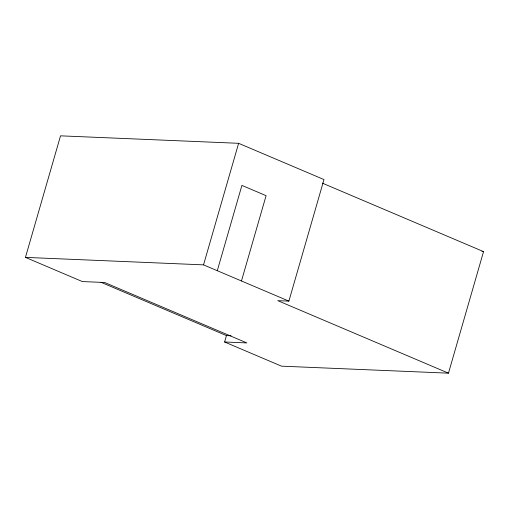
<?xml version="1.0" encoding="UTF-8"?>
<svg xmlns="http://www.w3.org/2000/svg" width="509" height="509" viewBox="0 0 509 509"><rect width="100%" height="100%" fill="white"/><g stroke="black" fill="none" stroke-linecap="round" stroke-linejoin="round"><path stroke-width="0.76" d="M231.061 335.787L226.454 335.59L224.603 341.991L246.865 342.926L104.612 282.495L82.35 281.56L25.45 257.389L60.533 135.833L238.626 143.309L323.978 179.562L288.889 301.118L277.761 300.654L448.467 373.167L483.55 251.611L322.331 183.125M25.45 257.389L203.536 264.865L238.626 143.309M217.286 270.705L241.909 185.397L266.092 195.672L241.47 280.974M481.966 251.541L483.55 251.611M448.467 373.167L281.509 366.162L224.603 341.991M203.536 264.865L288.889 301.118M100.979 282.291L226.454 335.59"/></g></svg>
